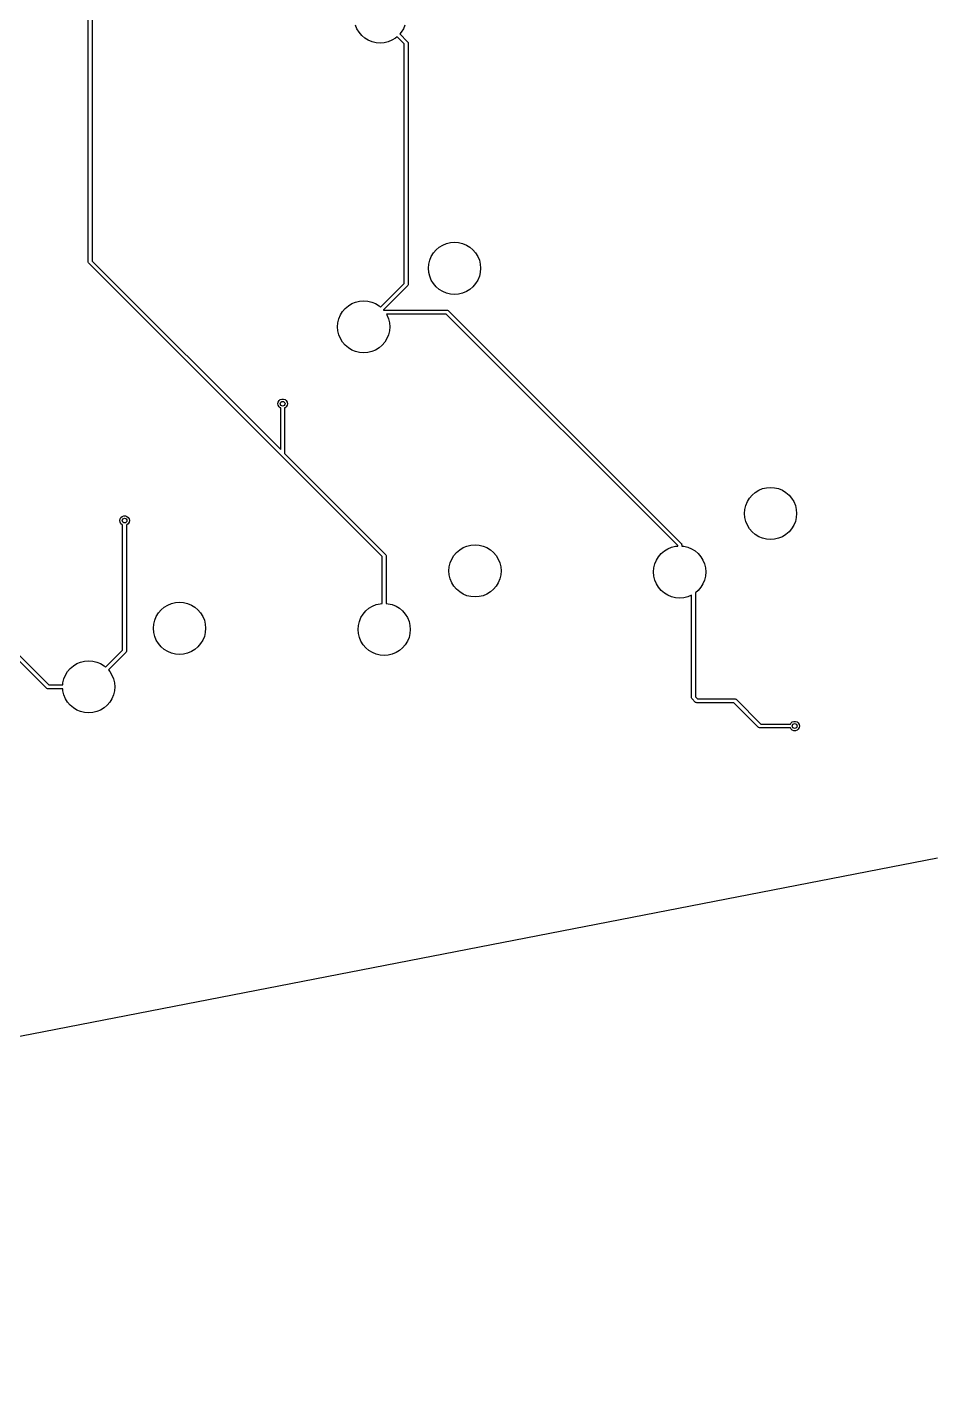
# Model space of a CAD drawing. Extents: x 101 to 518, y -308 to -134.
# Drawn here: x 384.1 to 441.7, y -307.3 to -220.5 of the extents above; entities that cross this region are included whole.
import ezdxf

# ---------------------------------------------------------------- set-up
doc = ezdxf.new("R2010")
doc.units = 0
doc.layers.add('BLACK', color=7, linetype='CONTINUOUS')

msp = doc.modelspace()

# ---------------------------------------------------------------- linework, layer by layer
at = {"layer": 'BLACK', "linetype": 'CONTINUOUS'}
for p, q in [((387.906458, -235.318029), (387.906458, -206.001882)), ((388.156458, -205.950106), (388.156458, -235.266253)), ((404.908707, -220.568641), (404.809625, -220.329435)), ((405.04399, -220.789403), (404.908707, -220.568641)), ((407.849029, -220.568641), (407.713746, -220.789403)), ((407.948111, -220.329435), (407.849029, -220.568641)), ((405.212142, -220.986283), (405.04399, -220.789403)), ((405.409022, -221.154435), (405.212142, -220.986283)), ((405.629784, -221.289718), (405.409022, -221.154435)), ((405.86899, -221.3888), (405.629784, -221.289718)), ((406.120751, -221.449243), (405.86899, -221.3888)), ((406.378868, -221.469557), (406.120751, -221.449243)), ((406.636985, -221.449243), (406.378868, -221.469557)), ((406.888746, -221.3888), (406.636985, -221.449243)), ((407.127952, -221.289718), (406.888746, -221.3888)), ((407.348714, -221.154435), (407.127952, -221.289718)), ((407.450249, -221.067715), (407.348714, -221.154435)), ((407.903868, -221.521333), (407.450249, -221.067715)), ((407.713746, -220.789403), (407.627026, -220.890938)), ((407.627026, -220.890938), (408.117256, -221.381168)), ((408.117256, -221.381168), (408.132801, -221.40011)), ((408.132801, -221.40011), (408.132802, -221.400111)), ((408.132802, -221.400111), (408.151466, -221.445171)), ((408.151466, -221.445171), (408.153868, -221.469557)), ((407.903868, -236.686416), (407.903868, -221.521333)), ((408.153868, -221.469557), (408.153868, -236.738193)), ((409.92073, -234.556586), (410.11761, -234.388434)), ((410.11761, -234.388434), (410.338372, -234.253151)), ((410.338372, -234.253151), (410.577578, -234.154069)), ((410.577578, -234.154069), (410.829339, -234.093626)), ((410.829339, -234.093626), (411.087456, -234.073312)), ((411.087456, -234.073312), (411.345573, -234.093626)), ((411.345573, -234.093626), (411.597334, -234.154069)), ((411.597334, -234.154069), (411.83654, -234.253151)), ((411.83654, -234.253151), (412.057302, -234.388434)), ((412.057302, -234.388434), (412.254182, -234.556586)), ((387.90886, -235.342415), (387.906458, -235.318029)), ((387.927524, -235.387475), (387.90886, -235.342415)), ((388.156458, -235.266253), (400.08474, -247.194535)), ((409.45777, -235.465195), (409.518213, -235.213434)), ((409.518213, -235.213434), (409.617295, -234.974228)), ((409.617295, -234.974228), (409.752578, -234.753466)), ((409.752578, -234.753466), (409.92073, -234.556586)), ((412.254182, -234.556586), (412.422334, -234.753466)), ((412.422334, -234.753466), (412.557617, -234.974228)), ((412.557617, -234.974228), (412.656699, -235.213434)), ((412.656699, -235.213434), (412.717142, -235.465195)), ((387.927529, -235.38748), (387.927524, -235.387475)), ((387.94307, -235.406417), (387.927529, -235.38748)), ((400.121352, -247.584699), (387.94307, -235.406417)), ((409.437456, -235.723312), (409.45777, -235.465195)), ((409.45777, -235.981429), (409.437456, -235.723312)), ((409.518213, -236.23319), (409.45777, -235.981429)), ((412.717142, -235.981429), (412.656699, -236.23319)), ((412.717142, -235.465195), (412.737456, -235.723312)), ((412.737456, -235.723312), (412.717142, -235.981429)), ((406.41016, -238.180123), (407.903868, -236.686416)), ((408.117256, -236.826582), (406.586937, -238.3569)), ((408.132801, -236.80764), (408.117256, -236.826582)), ((408.132802, -236.807639), (408.132801, -236.80764)), ((408.151466, -236.762579), (408.132802, -236.807639)), ((408.153868, -236.738193), (408.151466, -236.762579)), ((409.617295, -236.472396), (409.518213, -236.23319)), ((409.752578, -236.693158), (409.617295, -236.472396)), ((409.92073, -236.890038), (409.752578, -236.693158)), ((410.11761, -237.05819), (409.92073, -236.890038)), ((410.338372, -237.193473), (410.11761, -237.05819)), ((412.057302, -237.05819), (411.83654, -237.193473)), ((412.254182, -236.890038), (412.057302, -237.05819)), ((412.422334, -236.693158), (412.254182, -236.890038)), ((412.557617, -236.472396), (412.422334, -236.693158)), ((412.656699, -236.23319), (412.557617, -236.472396)), ((404.368933, -238.093404), (404.589695, -237.958121)), ((404.589695, -237.958121), (404.828901, -237.859039)), ((404.828901, -237.859039), (405.080662, -237.798596)), ((405.080662, -237.798596), (405.338779, -237.778282)), ((405.338779, -237.778282), (405.596896, -237.798596)), ((405.596896, -237.798596), (405.848657, -237.859039)), ((405.848657, -237.859039), (406.087863, -237.958121)), ((406.087863, -237.958121), (406.308625, -238.093404)), ((410.577578, -237.292555), (410.338372, -237.193473)), ((410.829339, -237.352998), (410.577578, -237.292555)), ((411.087456, -237.373312), (410.829339, -237.352998)), ((411.345573, -237.352998), (411.087456, -237.373312)), ((411.597334, -237.292555), (411.345573, -237.352998)), ((411.83654, -237.193473), (411.597334, -237.292555)), ((403.769536, -238.918404), (403.868618, -238.679198)), ((403.868618, -238.679198), (404.003901, -238.458436)), ((404.003901, -238.458436), (404.172053, -238.261556)), ((404.172053, -238.261556), (404.368933, -238.093404)), ((406.308625, -238.093404), (406.41016, -238.180123)), ((406.586937, -238.3569), (406.599245, -238.371311)), ((406.599245, -238.371311), (410.60974, -238.371311)), ((410.557964, -238.621311), (406.773467, -238.621311)), ((406.773467, -238.621311), (406.80894, -238.679198)), ((406.80894, -238.679198), (406.908022, -238.918404)), ((425.211189, -253.274536), (410.557964, -238.621311)), ((410.60974, -238.371311), (410.634126, -238.373713)), ((410.634126, -238.373713), (410.634127, -238.373713)), ((410.634127, -238.373713), (410.647324, -238.379179)), ((410.647324, -238.379179), (410.679186, -238.392377)), ((410.679186, -238.392377), (410.679191, -238.392382)), ((410.679191, -238.392382), (410.698128, -238.407923)), ((410.698128, -238.407923), (425.424577, -253.134372)), ((403.688779, -239.428282), (403.709093, -239.170165)), ((403.709093, -239.686399), (403.688779, -239.428282)), ((403.709093, -239.170165), (403.769536, -238.918404)), ((403.769536, -239.93816), (403.709093, -239.686399)), ((406.908022, -238.918404), (406.968465, -239.170165)), ((406.968465, -239.686399), (406.908022, -239.93816)), ((406.968465, -239.170165), (406.988779, -239.428282)), ((406.988779, -239.428282), (406.968465, -239.686399)), ((403.868618, -240.177366), (403.769536, -239.93816)), ((404.003901, -240.398128), (403.868618, -240.177366)), ((404.172053, -240.595008), (404.003901, -240.398128)), ((406.673657, -240.398128), (406.505505, -240.595008)), ((406.80894, -240.177366), (406.673657, -240.398128)), ((406.908022, -239.93816), (406.80894, -240.177366)), ((404.368933, -240.76316), (404.172053, -240.595008)), ((404.589695, -240.898443), (404.368933, -240.76316)), ((404.828901, -240.997525), (404.589695, -240.898443)), ((405.080662, -241.057968), (404.828901, -240.997525)), ((405.338779, -241.078282), (405.080662, -241.057968)), ((405.596896, -241.057968), (405.338779, -241.078282)), ((405.848657, -240.997525), (405.596896, -241.057968)), ((406.087863, -240.898443), (405.848657, -240.997525)), ((406.308625, -240.76316), (406.087863, -240.898443)), ((406.505505, -240.595008), (406.308625, -240.76316)), ((399.979927, -244.103475), (400.05974, -244.036503)), ((400.05974, -244.036503), (400.157646, -244.000869)), ((400.157646, -244.000869), (400.261834, -244.000869)), ((400.261834, -244.000869), (400.35974, -244.036503)), ((400.35974, -244.036503), (400.439553, -244.103475)), ((399.90974, -244.296311), (399.927832, -244.193705)), ((399.927832, -244.398917), (399.90974, -244.296311)), ((399.927832, -244.193705), (399.979927, -244.103475)), ((399.979927, -244.489147), (399.927832, -244.398917)), ((400.05974, -244.556119), (399.979927, -244.489147)), ((400.08474, -244.565218), (400.05974, -244.556119)), ((400.08474, -247.194535), (400.08474, -244.565218)), ((400.35974, -244.556119), (400.33474, -244.565218)), ((400.33474, -244.565218), (400.33474, -247.444534)), ((400.439553, -244.489147), (400.35974, -244.556119)), ((400.439553, -244.103475), (400.491648, -244.193705)), ((400.491648, -244.398917), (400.439553, -244.489147)), ((400.491648, -244.193705), (400.50974, -244.296311)), ((400.50974, -244.296311), (400.491648, -244.398917)), ((400.33474, -247.444534), (401.598129, -248.707923)), ((385.269882, -262.305945), (370.77871, -247.814772)), ((371.029102, -247.711612), (385.410047, -262.092556)), ((401.421352, -248.8847), (400.121352, -247.584699)), ((401.421357, -248.884704), (401.421352, -248.8847)), ((406.511191, -253.974538), (401.421357, -248.884704)), ((401.598129, -248.707923), (401.598133, -248.707928)), ((401.598133, -248.707928), (406.72458, -253.834374)), ((429.749988, -250.272917), (429.91814, -250.076037)), ((429.91814, -250.076037), (430.11502, -249.907885)), ((430.11502, -249.907885), (430.335782, -249.772602)), ((430.335782, -249.772602), (430.574988, -249.67352)), ((430.574988, -249.67352), (430.826749, -249.613077)), ((430.826749, -249.613077), (431.084866, -249.592763)), ((431.084866, -249.592763), (431.342983, -249.613077)), ((431.342983, -249.613077), (431.594744, -249.67352)), ((431.594744, -249.67352), (431.83395, -249.772602)), ((431.83395, -249.772602), (432.054712, -249.907885)), ((432.054712, -249.907885), (432.251592, -250.076037)), ((432.251592, -250.076037), (432.419744, -250.272917)), ((429.434866, -251.242763), (429.45518, -250.984646)), ((429.45518, -250.984646), (429.515623, -250.732885)), ((429.515623, -250.732885), (429.614705, -250.493679)), ((429.614705, -250.493679), (429.749988, -250.272917)), ((432.419744, -250.272917), (432.555027, -250.493679)), ((432.555027, -250.493679), (432.654109, -250.732885)), ((432.654109, -250.732885), (432.714552, -250.984646)), ((432.714552, -250.984646), (432.734866, -251.242763)), ((389.90974, -251.696311), (389.927832, -251.593705)), ((389.927832, -251.798917), (389.90974, -251.696311)), ((389.927832, -251.593705), (389.979927, -251.503475)), ((389.979927, -251.889147), (389.927832, -251.798917)), ((389.979927, -251.503475), (390.05974, -251.436503)), ((390.05974, -251.436503), (390.157646, -251.400869)), ((390.157646, -251.400869), (390.261834, -251.400869)), ((390.261834, -251.400869), (390.35974, -251.436503)), ((390.35974, -251.436503), (390.439553, -251.503475)), ((390.439553, -251.503475), (390.491648, -251.593705)), ((390.491648, -251.798917), (390.439553, -251.889147)), ((390.491648, -251.593705), (390.50974, -251.696311)), ((390.50974, -251.696311), (390.491648, -251.798917)), ((429.45518, -251.50088), (429.434866, -251.242763)), ((429.515623, -251.752641), (429.45518, -251.50088)), ((429.614705, -251.991847), (429.515623, -251.752641)), ((432.654109, -251.752641), (432.555027, -251.991847)), ((432.714552, -251.50088), (432.654109, -251.752641)), ((432.734866, -251.242763), (432.714552, -251.50088)), ((390.05974, -251.956119), (389.979927, -251.889147)), ((390.08474, -251.965218), (390.05974, -251.956119)), ((390.08474, -259.892233), (390.08474, -251.965218)), ((390.35974, -251.956119), (390.33474, -251.965218)), ((390.33474, -251.965218), (390.33474, -259.944009)), ((390.439553, -251.889147), (390.35974, -251.956119)), ((429.749988, -252.212609), (429.614705, -251.991847)), ((429.91814, -252.409489), (429.749988, -252.212609)), ((430.11502, -252.577641), (429.91814, -252.409489)), ((430.335782, -252.712924), (430.11502, -252.577641)), ((430.574988, -252.812006), (430.335782, -252.712924)), ((431.83395, -252.712924), (431.594744, -252.812006)), ((432.054712, -252.577641), (431.83395, -252.712924)), ((432.251592, -252.409489), (432.054712, -252.577641)), ((432.419744, -252.212609), (432.251592, -252.409489)), ((432.555027, -251.991847), (432.419744, -252.212609)), ((411.218142, -253.710948), (411.415022, -253.542796)), ((411.415022, -253.542796), (411.635784, -253.407513)), ((411.635784, -253.407513), (411.87499, -253.308431)), ((411.87499, -253.308431), (412.126751, -253.247988)), ((412.126751, -253.247988), (412.384868, -253.227674)), ((412.384868, -253.227674), (412.642985, -253.247988)), ((412.642985, -253.247988), (412.894746, -253.308431)), ((412.894746, -253.308431), (413.133952, -253.407513)), ((413.133952, -253.407513), (413.354714, -253.542796)), ((413.354714, -253.542796), (413.551594, -253.710948)), ((424.366343, -253.612855), (424.587105, -253.477572)), ((424.587105, -253.477572), (424.826311, -253.37849)), ((424.826311, -253.37849), (425.078072, -253.318047)), ((425.078072, -253.318047), (425.211189, -253.30757)), ((425.211189, -253.30757), (425.211189, -253.274536)), ((425.424577, -253.134372), (425.440117, -253.153308)), ((425.440117, -253.153308), (425.440123, -253.153314)), ((425.440123, -253.153314), (425.458787, -253.198374)), ((425.458787, -253.198374), (425.461189, -253.22276)), ((425.461189, -253.22276), (425.461189, -253.30757)), ((425.461189, -253.30757), (425.594306, -253.318047)), ((425.594306, -253.318047), (425.846067, -253.37849)), ((425.846067, -253.37849), (426.085273, -253.477572)), ((426.085273, -253.477572), (426.306035, -253.612855)), ((430.826749, -252.872449), (430.574988, -252.812006)), ((431.084866, -252.892763), (430.826749, -252.872449)), ((431.342983, -252.872449), (431.084866, -252.892763)), ((431.594744, -252.812006), (431.342983, -252.872449)), ((406.511191, -256.942481), (406.511191, -253.974538)), ((406.72458, -253.834374), (406.740125, -253.853316)), ((406.740125, -253.853316), (406.75879, -253.898376)), ((406.75879, -253.898376), (406.75879, -253.898386)), ((406.75879, -253.898386), (406.761191, -253.922762)), ((406.761191, -253.922762), (406.761191, -256.942481)), ((410.755182, -254.619557), (410.815625, -254.367796)), ((410.815625, -254.367796), (410.914707, -254.12859)), ((410.914707, -254.12859), (411.04999, -253.907828)), ((411.04999, -253.907828), (411.218142, -253.710948)), ((413.551594, -253.710948), (413.719746, -253.907828)), ((413.719746, -253.907828), (413.855029, -254.12859)), ((413.855029, -254.12859), (413.954111, -254.367796)), ((413.954111, -254.367796), (414.014554, -254.619557)), ((423.706503, -254.689616), (423.766946, -254.437855)), ((423.766946, -254.437855), (423.866028, -254.198649)), ((423.866028, -254.198649), (424.001311, -253.977887)), ((424.001311, -253.977887), (424.169463, -253.781007)), ((424.169463, -253.781007), (424.366343, -253.612855)), ((426.306035, -253.612855), (426.502915, -253.781007)), ((426.502915, -253.781007), (426.671067, -253.977887)), ((426.671067, -253.977887), (426.80635, -254.198649)), ((426.80635, -254.198649), (426.905432, -254.437855)), ((426.905432, -254.437855), (426.965875, -254.689616)), ((410.734868, -254.877674), (410.755182, -254.619557)), ((410.755182, -255.135791), (410.734868, -254.877674)), ((410.815625, -255.387552), (410.755182, -255.135791)), ((414.014554, -255.135791), (413.954111, -255.387552)), ((414.014554, -254.619557), (414.034868, -254.877674)), ((414.034868, -254.877674), (414.014554, -255.135791)), ((423.686189, -254.947733), (423.706503, -254.689616)), ((423.706503, -255.20585), (423.686189, -254.947733)), ((423.766946, -255.457611), (423.706503, -255.20585)), ((426.965875, -255.20585), (426.905432, -255.457611)), ((426.965875, -254.689616), (426.986189, -254.947733)), ((426.986189, -254.947733), (426.965875, -255.20585)), ((410.914707, -255.626758), (410.815625, -255.387552)), ((411.04999, -255.84752), (410.914707, -255.626758)), ((411.218142, -256.0444), (411.04999, -255.84752)), ((411.415022, -256.212552), (411.218142, -256.0444)), ((413.551594, -256.0444), (413.354714, -256.212552)), ((413.719746, -255.84752), (413.551594, -256.0444)), ((413.855029, -255.626758), (413.719746, -255.84752)), ((413.954111, -255.387552), (413.855029, -255.626758)), ((423.866028, -255.696817), (423.766946, -255.457611)), ((424.001311, -255.917579), (423.866028, -255.696817)), ((424.169463, -256.114459), (424.001311, -255.917579)), ((424.366343, -256.282611), (424.169463, -256.114459)), ((426.502915, -256.114459), (426.33474, -256.258094)), ((426.671067, -255.917579), (426.502915, -256.114459)), ((426.80635, -255.696817), (426.671067, -255.917579)), ((426.905432, -255.457611), (426.80635, -255.696817)), ((392.715024, -257.177708), (392.935786, -257.042425)), ((392.935786, -257.042425), (393.174992, -256.943343)), ((393.174992, -256.943343), (393.426753, -256.8829)), ((393.426753, -256.8829), (393.68487, -256.862586)), ((393.68487, -256.862586), (393.942987, -256.8829)), ((393.942987, -256.8829), (394.194748, -256.943343)), ((394.194748, -256.943343), (394.433954, -257.042425)), ((394.433954, -257.042425), (394.654716, -257.177708)), ((405.887107, -257.112483), (406.126313, -257.013401)), ((406.126313, -257.013401), (406.378074, -256.952958)), ((406.378074, -256.952958), (406.511191, -256.942481)), ((406.761191, -256.942481), (406.894308, -256.952958)), ((406.894308, -256.952958), (407.146069, -257.013401)), ((407.146069, -257.013401), (407.385275, -257.112483)), ((411.635784, -256.347835), (411.415022, -256.212552)), ((411.87499, -256.446917), (411.635784, -256.347835)), ((412.126751, -256.50736), (411.87499, -256.446917)), ((412.384868, -256.527674), (412.126751, -256.50736)), ((412.642985, -256.50736), (412.384868, -256.527674)), ((412.894746, -256.446917), (412.642985, -256.50736)), ((413.133952, -256.347835), (412.894746, -256.446917)), ((413.354714, -256.212552), (413.133952, -256.347835)), ((424.587105, -256.417894), (424.366343, -256.282611)), ((424.826311, -256.516976), (424.587105, -256.417894)), ((425.078072, -256.577419), (424.826311, -256.516976)), ((425.336189, -256.597733), (425.078072, -256.577419)), ((425.594306, -256.577419), (425.336189, -256.597733)), ((425.846067, -256.516976), (425.594306, -256.577419)), ((426.08474, -256.418114), (425.846067, -256.516976)), ((426.08474, -262.896311), (426.08474, -256.418114)), ((426.33474, -256.258094), (426.33474, -262.844534)), ((392.115627, -258.002708), (392.214709, -257.763502)), ((392.214709, -257.763502), (392.349992, -257.54274)), ((392.349992, -257.54274), (392.518144, -257.34586)), ((392.518144, -257.34586), (392.715024, -257.177708)), ((394.654716, -257.177708), (394.851596, -257.34586)), ((394.851596, -257.34586), (395.019748, -257.54274)), ((395.019748, -257.54274), (395.155031, -257.763502)), ((395.155031, -257.763502), (395.254113, -258.002708)), ((405.066948, -258.072766), (405.16603, -257.83356)), ((405.16603, -257.83356), (405.301313, -257.612798)), ((405.301313, -257.612798), (405.469465, -257.415918)), ((405.469465, -257.415918), (405.666345, -257.247766)), ((405.666345, -257.247766), (405.887107, -257.112483)), ((407.385275, -257.112483), (407.606037, -257.247766)), ((407.606037, -257.247766), (407.802917, -257.415918)), ((407.802917, -257.415918), (407.971069, -257.612798)), ((407.971069, -257.612798), (408.106352, -257.83356)), ((408.106352, -257.83356), (408.205434, -258.072766)), ((392.03487, -258.512586), (392.055184, -258.254469)), ((392.055184, -258.770703), (392.03487, -258.512586)), ((392.055184, -258.254469), (392.115627, -258.002708)), ((392.115627, -259.022464), (392.055184, -258.770703)), ((395.254113, -258.002708), (395.314556, -258.254469)), ((395.314556, -258.770703), (395.254113, -259.022464)), ((395.314556, -258.254469), (395.33487, -258.512586)), ((395.33487, -258.512586), (395.314556, -258.770703)), ((404.986191, -258.582644), (405.006505, -258.324527)), ((405.006505, -258.840761), (404.986191, -258.582644)), ((405.006505, -258.324527), (405.066948, -258.072766)), ((408.205434, -258.072766), (408.265877, -258.324527)), ((408.265877, -258.324527), (408.286191, -258.582644)), ((408.286191, -258.582644), (408.265877, -258.840761)), ((392.214709, -259.26167), (392.115627, -259.022464)), ((392.349992, -259.482432), (392.214709, -259.26167)), ((392.518144, -259.679312), (392.349992, -259.482432)), ((395.019748, -259.482432), (394.851596, -259.679312)), ((395.155031, -259.26167), (395.019748, -259.482432)), ((395.254113, -259.022464), (395.155031, -259.26167)), ((405.066948, -259.092522), (405.006505, -258.840761)), ((405.16603, -259.331728), (405.066948, -259.092522)), ((405.301313, -259.55249), (405.16603, -259.331728)), ((405.469465, -259.74937), (405.301313, -259.55249)), ((407.971069, -259.55249), (407.802917, -259.74937)), ((408.106352, -259.331728), (407.971069, -259.55249)), ((408.205434, -259.092522), (408.106352, -259.331728)), ((408.265877, -258.840761), (408.205434, -259.092522)), ((389.007574, -260.969398), (390.08474, -259.892233)), ((390.298128, -260.032397), (389.18435, -261.146174)), ((390.313668, -260.01346), (390.298128, -260.032397)), ((390.313674, -260.013455), (390.313668, -260.01346)), ((390.332338, -259.968395), (390.313674, -260.013455)), ((390.33474, -259.944009), (390.332338, -259.968395)), ((392.715024, -259.847464), (392.518144, -259.679312)), ((392.935786, -259.982747), (392.715024, -259.847464)), ((393.174992, -260.081829), (392.935786, -259.982747)), ((393.426753, -260.142272), (393.174992, -260.081829)), ((393.68487, -260.162586), (393.426753, -260.142272)), ((393.942987, -260.142272), (393.68487, -260.162586)), ((394.194748, -260.081829), (393.942987, -260.142272)), ((394.433954, -259.982747), (394.194748, -260.081829)), ((394.654716, -259.847464), (394.433954, -259.982747)), ((394.851596, -259.679312), (394.654716, -259.847464)), ((405.666345, -259.917522), (405.469465, -259.74937)), ((405.887107, -260.052805), (405.666345, -259.917522)), ((406.126313, -260.151887), (405.887107, -260.052805)), ((406.378074, -260.21233), (406.126313, -260.151887)), ((406.636191, -260.232644), (406.378074, -260.21233)), ((406.894308, -260.21233), (406.636191, -260.232644)), ((407.146069, -260.151887), (406.894308, -260.21233)), ((407.385275, -260.052805), (407.146069, -260.151887)), ((407.606037, -259.917522), (407.385275, -260.052805)), ((407.802917, -259.74937), (407.606037, -259.917522)), ((386.466032, -261.468472), (386.601315, -261.24771)), ((386.601315, -261.24771), (386.769467, -261.05083)), ((386.769467, -261.05083), (386.966347, -260.882678)), ((386.966347, -260.882678), (387.187109, -260.747395)), ((387.187109, -260.747395), (387.426315, -260.648313)), ((387.426315, -260.648313), (387.678076, -260.58787)), ((387.678076, -260.58787), (387.936193, -260.567556)), ((387.936193, -260.567556), (388.19431, -260.58787)), ((388.19431, -260.58787), (388.446071, -260.648313)), ((388.446071, -260.648313), (388.685277, -260.747395)), ((388.685277, -260.747395), (388.906039, -260.882678)), ((388.906039, -260.882678), (389.007574, -260.969398)), ((389.18435, -261.146174), (389.271071, -261.24771)), ((389.271071, -261.24771), (389.406354, -261.468472)), ((385.410047, -262.092556), (386.296031, -262.092556)), ((386.296031, -262.092556), (386.306507, -261.959439)), ((386.306507, -261.959439), (386.36695, -261.707678)), ((386.36695, -261.707678), (386.466032, -261.468472)), ((389.406354, -261.468472), (389.505436, -261.707678)), ((389.505436, -261.707678), (389.565879, -261.959439)), ((389.565879, -261.959439), (389.586193, -262.217556)), ((389.586193, -262.217556), (389.565879, -262.475673)), ((385.288823, -262.321489), (385.269882, -262.305945)), ((385.288824, -262.32149), (385.288823, -262.321489)), ((385.333884, -262.340154), (385.288824, -262.32149)), ((385.35827, -262.342556), (385.333884, -262.340154)), ((386.296031, -262.342556), (385.35827, -262.342556)), ((386.306507, -262.475673), (386.296031, -262.342556)), ((386.36695, -262.727434), (386.306507, -262.475673)), ((386.466032, -262.96664), (386.36695, -262.727434)), ((386.601315, -263.187402), (386.466032, -262.96664)), ((389.406354, -262.96664), (389.271071, -263.187402)), ((389.505436, -262.727434), (389.406354, -262.96664)), ((389.565879, -262.475673), (389.505436, -262.727434)), ((426.087142, -262.920697), (426.08474, -262.896311)), ((426.105806, -262.965757), (426.087142, -262.920697)), ((426.105811, -262.965762), (426.105806, -262.965757)), ((426.121352, -262.984699), (426.105811, -262.965762)), ((426.321352, -263.1847), (426.121352, -262.984699)), ((426.33474, -262.844534), (426.461517, -262.971311)), ((426.461517, -262.971311), (428.80974, -262.971311)), ((428.80974, -262.971311), (428.834126, -262.973713)), ((428.834126, -262.973713), (428.834127, -262.973713)), ((428.834127, -262.973713), (428.847324, -262.979179)), ((428.847324, -262.979179), (428.879186, -262.992377)), ((428.879186, -262.992377), (428.879191, -262.992382)), ((428.879191, -262.992382), (428.898128, -263.007923)), ((428.898128, -263.007923), (430.461517, -264.571311)), ((386.769467, -263.384282), (386.601315, -263.187402)), ((386.966347, -263.552434), (386.769467, -263.384282)), ((387.187109, -263.687717), (386.966347, -263.552434)), ((387.426315, -263.786799), (387.187109, -263.687717)), ((387.678076, -263.847242), (387.426315, -263.786799)), ((387.936193, -263.867556), (387.678076, -263.847242)), ((388.19431, -263.847242), (387.936193, -263.867556)), ((388.446071, -263.786799), (388.19431, -263.847242)), ((388.685277, -263.687717), (388.446071, -263.786799)), ((388.906039, -263.552434), (388.685277, -263.687717)), ((389.102919, -263.384282), (388.906039, -263.552434)), ((389.271071, -263.187402), (389.102919, -263.384282)), ((426.340294, -263.200245), (426.321352, -263.1847)), ((426.385354, -263.218909), (426.340294, -263.200245)), ((426.40974, -263.221311), (426.385354, -263.218909)), ((428.757964, -263.221311), (426.40974, -263.221311)), ((430.321352, -264.7847), (428.757964, -263.221311)), ((430.340294, -264.800245), (430.321352, -264.7847)), ((430.385354, -264.818909), (430.340294, -264.800245)), ((430.40974, -264.821311), (430.385354, -264.818909)), ((432.340761, -264.821311), (430.40974, -264.821311)), ((430.461517, -264.571311), (432.340761, -264.571311)), ((432.340761, -264.571311), (432.379927, -264.503475)), ((432.379927, -264.889147), (432.340761, -264.821311)), ((432.379927, -264.503475), (432.45974, -264.436503)), ((432.45974, -264.956119), (432.379927, -264.889147)), ((432.45974, -264.436503), (432.557646, -264.400869)), ((432.557646, -264.400869), (432.661834, -264.400869)), ((432.661834, -264.400869), (432.75974, -264.436503)), ((432.75974, -264.436503), (432.839553, -264.503475)), ((432.839553, -264.889147), (432.75974, -264.956119)), ((432.839553, -264.503475), (432.891648, -264.593705)), ((432.891648, -264.798917), (432.839553, -264.889147)), ((432.891648, -264.593705), (432.90974, -264.696311)), ((432.90974, -264.696311), (432.891648, -264.798917)), ((432.557646, -264.991753), (432.45974, -264.956119)), ((432.661834, -264.991753), (432.557646, -264.991753)), ((432.75974, -264.956119), (432.661834, -264.991753)), ((441.651426, -273.055222), (265.437832, -307.329325))]:
    msp.add_line(p, q, dxfattribs=at)
at = {"layer": 'BLACK'}
for centre in [(400.20974, -244.296311), (390.20974, -251.696311), (432.60974, -264.696311)]:
    msp.add_circle(centre, 0.15, dxfattribs=at)

doc.saveas('drawing.dxf')
